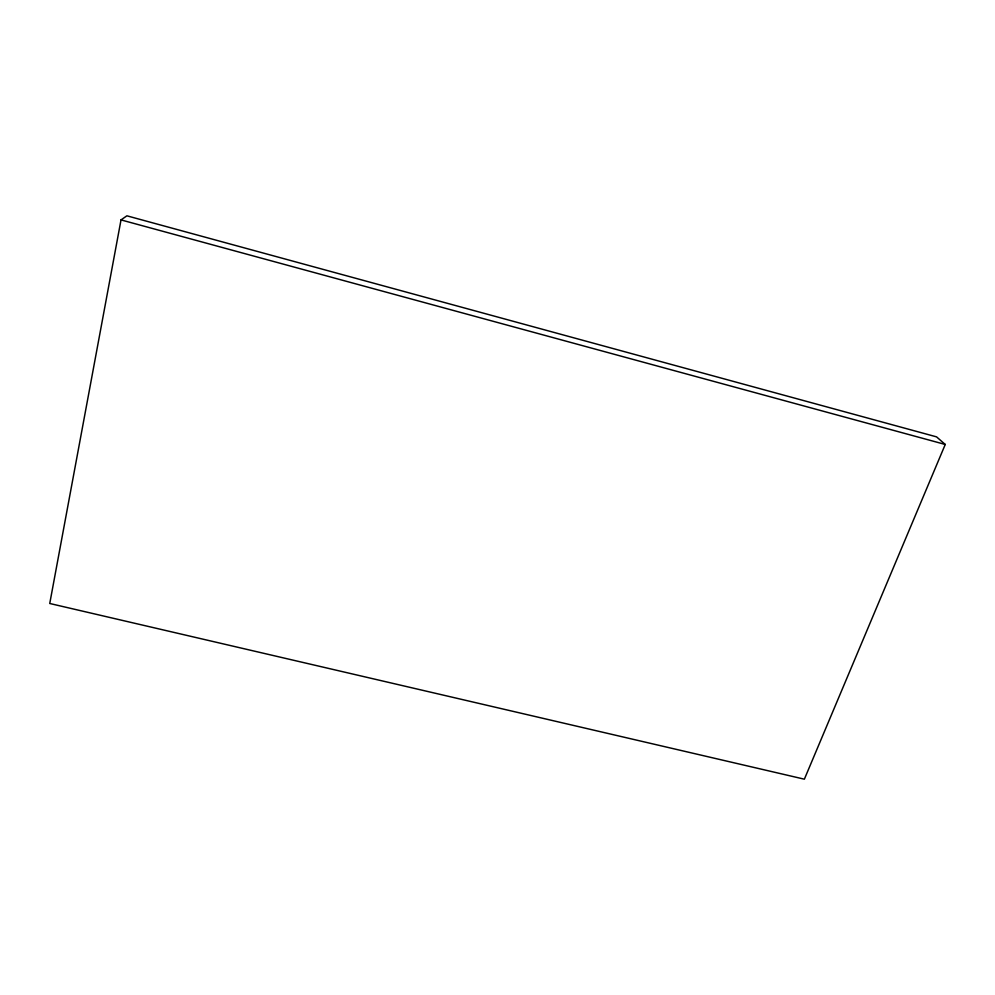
<?xml version="1.0" encoding="UTF-8"?>
<svg xmlns="http://www.w3.org/2000/svg" width="995" height="995" viewBox="0 0 995 995"><rect width="100%" height="100%" fill="white"/><g stroke="black" fill="none" stroke-linecap="round" stroke-linejoin="round"><path stroke-width="1.49" d="M121.017 219.907L49.75 603.492L804.37 779.184L945.25 444.466L936.556 436.867L126.9 215.815L121.017 219.907L945.25 444.466"/></g></svg>
